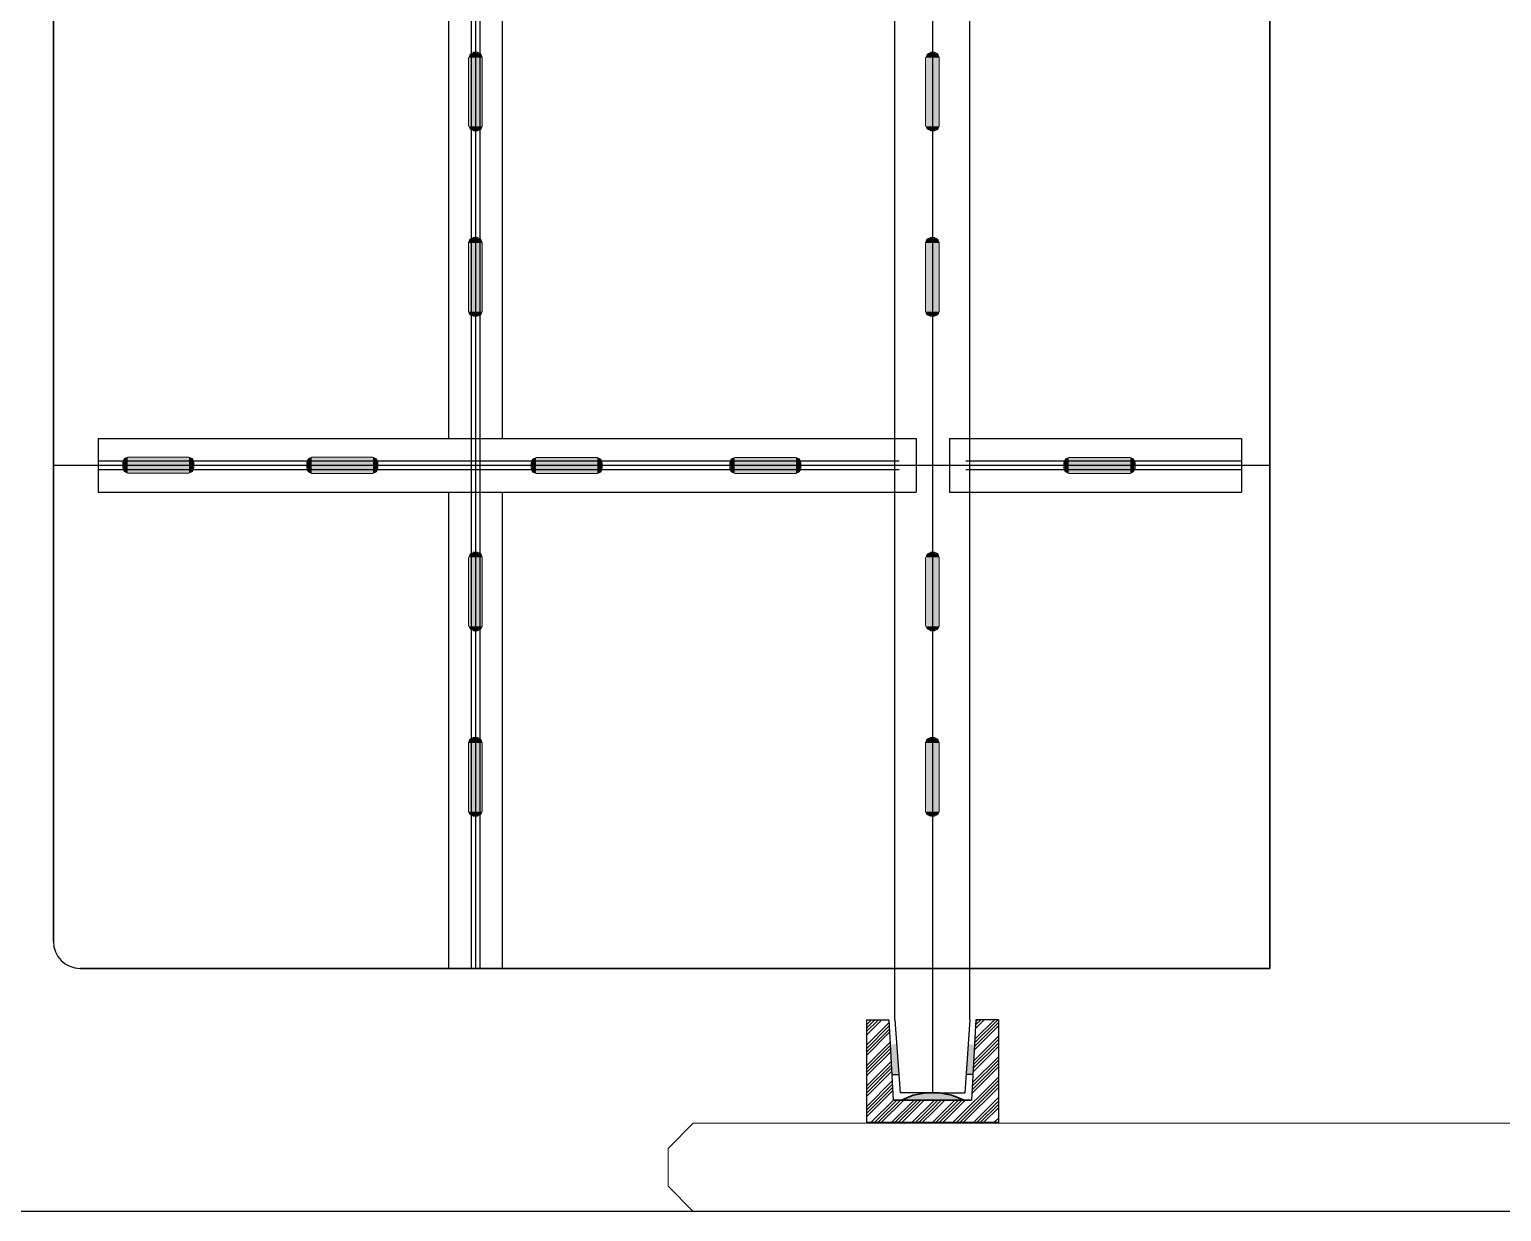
# Model space of a CAD drawing. Header units: inches. Extents: x 16065 to 240872, y 14603 to 37076.
# Drawn here: x 20561 to 22070, y 17530 to 18742 of the extents above; entities that cross this region are included whole.
import ezdxf

# ---------------------------------------------------------------- set-up
doc = ezdxf.new("R2010")
doc.units = ezdxf.units.IN
doc.header["$MEASUREMENT"] = 0
doc.layers.add('1', color=3, linetype='Continuous')
for name, color, linetype, true_color in [('PDF2_Geometry', 7, 'Continuous', 0x231f20), ('PDF2_Solid Fills', 7, 'Continuous', 0xffffff), ('PDF_Geometry', 7, 'Continuous', 0x221a16)]:
    doc.layers.add(name, color=color, linetype=linetype, true_color=true_color)
pattern_1 = [(45, (2377.184, 21675.884), (-10.500536, 10.500536), []), (45, (2380.684, 21675.884), (-10.500536, 10.500536), []), (45, (2384.185, 21675.884), (-10.500536, 10.500536), []), (45, (2387.685, 21675.884), (-10.500536, 10.500536), [])]

msp = doc.modelspace()

# ---------------------------------------------------------------- hatches: boundary and pattern name
at = {"layer": '1', "linetype": 'ByBlock'}
h = msp.add_hatch(dxfattribs=at)
h.set_pattern_fill('ANSI34', color=256, scale=19.8)
h.set_pattern_definition(pattern_1)
h.paths.add_polyline_path([(21442.28755, 17726.96634), (21419.18755, 17726.96634), (21419.18755, 17621.36634), (21486.83755, 17621.36634), (21486.83755, 17644.46634), (21446.68755, 17644.46634)])
h = msp.add_hatch(dxfattribs=at)
h.set_pattern_fill('ANSI34', color=256, scale=19.8)
h.set_pattern_definition(pattern_1)
h.paths.add_polyline_path([(21526.98755, 17644.46634), (21486.83755, 17644.46634), (21486.83755, 17621.36634), (21554.48755, 17621.36634), (21554.48755, 17726.96634), (21531.38755, 17726.96634)])
h = msp.add_hatch(color=3, dxfattribs=at)
h.dxf.hatch_style = 1
h.paths.add_polyline_path([(21450.16896, 17701.64124), (21443.63766, 17701.65161), (21445.28095, 17670.84), (21452.39638, 17670.84)])
h = msp.add_hatch(color=3, dxfattribs=at)
h.dxf.hatch_style = 1
h.paths.add_polyline_path([(21523.50613, 17701.64124), (21530.03743, 17701.65161), (21528.39414, 17670.84), (21521.27871, 17670.84)])
h = msp.add_hatch(color=256, dxfattribs=at)
h.dxf.hatch_style = 1
h.paths.add_polyline_path([(21480.46714, 17652.11082), (21467.0893, 17649.56266), (21454.98554, 17644.46634), (21519.32659, 17644.46634), (21506.58579, 17649.56266), (21493.84499, 17652.11082)])

# ---------------------------------------------------------------- linework, layer by layer
at = {"linetype": 'ByBlock'}
for p, q in [((21013.83755, 19836.57472), (21013.83755, 17779.57472)), ((21018.23755, 19836.57472), (21018.23755, 17779.57472)), ((21022.63755, 19836.57472), (21022.63755, 17779.57472)), ((21486.83755, 19836.57472), (21486.83755, 17651.95889)), ((20990.73755, 18781.67472), (20990.73755, 18322.97472)), ((21045.73755, 18781.67472), (21045.73755, 18322.97472)), ((20631.53068, 18322.97472), (21470.28211, 18322.97472)), ((20631.53068, 18322.97472), (20631.53068, 18267.97472)), ((21470.28211, 18322.97472), (21470.28211, 18267.97472)), ((21504.35043, 18322.97472), (21803.73366, 18322.97472)), ((21504.35043, 18322.97472), (21504.35043, 18267.97472)), ((21803.73366, 18322.97472), (21803.73366, 18267.97472)), ((20585.49755, 18295.47472), (21832.89755, 18295.47472)), ((20631.53068, 18299.87472), (21452.73755, 18299.87472)), ((21520.93755, 18299.87472), (21803.73366, 18299.87472)), ((20631.53068, 18291.07472), (21452.73755, 18291.07472)), ((21520.93755, 18291.07472), (21803.73366, 18291.07472)), ((20631.53068, 18267.97472), (21470.28211, 18267.97472)), ((20990.73755, 18267.97472), (20990.73755, 17779.57472)), ((21045.73755, 18267.97472), (21045.73755, 17779.57472)), ((21504.35043, 18267.97472), (21803.73366, 18267.97472)), ((51938.3923, 17530.31409), (19700.7453, 17530.31409))]:
    msp.add_line(p, q, dxfattribs=at)
msp.add_open_spline([(19700.7453, 21216.29254), (20897.07389, 20708.05365), (22824.48941, 19850.93499), (26868.44058, 18287.01634), (30516.36333, 17530.31409), (35462.14712, 17530.31409), (39099.37122, 17545.28939), (41523.6453, 17530.19254)], degree=3, knots=[0, 0, 0, 0, 3.550687011, 7.088547091, 10.454405696, 13.7632034237, 20.3763634097, 20.3763634097, 20.3763634097, 20.3763634097])
at = {"layer": '1', "linetype": 'ByBlock'}
for p, q in [((21448.33755, 17726.96678), (21448.33755, 21758.21652)), ((21525.33755, 17727.07806), (21525.33755, 21758.98627)), ((21448.33755, 17726.96634), (21448.33755, 21065.84036)), ((21525.33755, 17727.07762), (21525.33755, 21065.84036)), ((21419.18755, 17726.96634), (21419.18755, 17621.36634)), ((21419.18755, 17726.96634), (21442.28755, 17726.96634)), ((21442.28755, 17726.96634), (21446.68755, 17644.46634)), ((21448.33755, 17726.96634), (21453.7508, 17652.11082)), ((21525.33755, 17726.96634), (21519.92429, 17652.11082)), ((21531.38755, 17726.96634), (21526.98755, 17644.46634)), ((21554.48755, 17726.96634), (21531.38755, 17726.96634)), ((21554.48755, 17726.96634), (21554.48755, 17621.36634)), ((21445.28095, 17670.84), (21452.39638, 17670.84)), ((21528.39414, 17670.84), (21521.27871, 17670.84)), ((21486.83755, 17652.11082), (21453.7508, 17652.11082)), ((21486.83755, 17652.11082), (21519.92429, 17652.11082)), ((21446.68755, 17644.46634), (21526.98755, 17644.46634)), ((21526.98755, 17644.46634), (21446.68755, 17644.46634)), ((21554.48755, 17621.36634), (21419.18755, 17621.36634)), ((21419.18755, 17621.36634), (21554.48755, 17621.36634))]:
    msp.add_line(p, q, dxfattribs=at)
at = {"layer": '1', "linetype": 'ByBlock', "lineweight": 35}
for p, q in [((21832.89755, 17779.57472), (21832.89755, 19836.57472)), ((20585.49755, 17807.07472), (20585.49755, 19809.07472)), ((20612.99755, 17779.57472), (21832.89755, 17779.57472))]:
    msp.add_line(p, q, dxfattribs=at)
at = {"layer": '1', "lineweight": 20}
msp.add_lwpolyline([(23977.40185, 19418.73892), (23979.3874, 17620.67258), (21267.39549, 17620.67258), (21241.57877, 17620.67258), (21215.76206, 17594.85587), (21215.76206, 17556.1308), (21241.57877, 17530.31409), (21267.39549, 17530.31409)], dxfattribs=at)
at = {"layer": '1', "linetype": 'ByBlock'}
msp.add_arc((20612.99755, 17807.07472), 27.5, 180, 270, dxfattribs=at)
at = {"layer": 'PDF2_Geometry', "linetype": 'ByBlock', "lineweight": 18}
for p, q in [((21016.11612, 18719.00852), (21020.35897, 18719.00852)), ((21020.35897, 18719.00852), (21023.89469, 18717.44307)), ((21023.89469, 18717.44307), (21025.30897, 18713.52945)), ((21484.71612, 18719.00852), (21488.95897, 18719.00852)), ((21488.95897, 18719.00852), (21492.49469, 18717.44307)), ((21492.49469, 18717.44307), (21493.90897, 18713.52945)), ((21011.16612, 18643.08424), (21011.16612, 18713.52945)), ((21025.30897, 18713.52945), (21025.30897, 18643.08424)), ((21479.76612, 18643.08424), (21479.76612, 18713.52945)), ((21493.90897, 18713.52945), (21493.90897, 18643.08424)), ((21025.30897, 18643.08424), (21023.89469, 18639.95334)), ((21023.89469, 18639.95334), (21025.30897, 18643.08424)), ((21493.90897, 18643.08424), (21492.49469, 18639.95334)), ((21492.49469, 18639.95334), (21493.90897, 18643.08424)), ((21020.35897, 18638.38789), (21016.11612, 18638.38789)), ((21016.11612, 18638.38789), (21020.35897, 18638.38789)), ((21023.89469, 18639.95334), (21020.35897, 18638.38789)), ((21020.35897, 18638.38789), (21023.89469, 18639.95334)), ((21488.95897, 18638.38789), (21484.71612, 18638.38789)), ((21484.71612, 18638.38789), (21488.95897, 18638.38789)), ((21492.49469, 18639.95334), (21488.95897, 18638.38789)), ((21488.95897, 18638.38789), (21492.49469, 18639.95334)), ((21011.16612, 18523.44491), (21012.5804, 18527.35854)), ((21011.16612, 18452.99971), (21011.16612, 18523.44491)), ((21012.5804, 18527.35854), (21016.11612, 18528.92399)), ((21016.11612, 18528.92399), (21020.35897, 18528.92399)), ((21020.35897, 18528.92399), (21023.89469, 18527.35854)), ((21023.89469, 18527.35854), (21025.30897, 18523.44491)), ((21025.30897, 18523.44491), (21025.30897, 18452.99971)), ((21479.76612, 18523.44491), (21481.1804, 18527.35854)), ((21479.76612, 18452.99971), (21479.76612, 18523.44491)), ((21481.1804, 18527.35854), (21484.71612, 18528.92399)), ((21484.71612, 18528.92399), (21488.95897, 18528.92399)), ((21488.95897, 18528.92399), (21492.49469, 18527.35854)), ((21492.49469, 18527.35854), (21493.90897, 18523.44491)), ((21493.90897, 18523.44491), (21493.90897, 18452.99971)), ((21011.16612, 18452.99971), (21012.5804, 18449.86881)), ((21012.5804, 18449.86881), (21011.16612, 18452.99971)), ((21012.5804, 18449.86881), (21016.11612, 18448.30336)), ((21016.11612, 18448.30336), (21012.5804, 18449.86881)), ((21020.35897, 18448.30336), (21016.11612, 18448.30336)), ((21016.11612, 18448.30336), (21020.35897, 18448.30336)), ((21023.89469, 18449.86881), (21020.35897, 18448.30336)), ((21020.35897, 18448.30336), (21023.89469, 18449.86881)), ((21025.30897, 18452.99971), (21023.89469, 18449.86881)), ((21023.89469, 18449.86881), (21025.30897, 18452.99971)), ((21479.76612, 18452.99971), (21481.1804, 18449.86881)), ((21481.1804, 18449.86881), (21479.76612, 18452.99971)), ((21481.1804, 18449.86881), (21484.71612, 18448.30336)), ((21484.71612, 18448.30336), (21481.1804, 18449.86881)), ((21488.95897, 18448.30336), (21484.71612, 18448.30336)), ((21484.71612, 18448.30336), (21488.95897, 18448.30336)), ((21492.49469, 18449.86881), (21488.95897, 18448.30336)), ((21488.95897, 18448.30336), (21492.49469, 18449.86881)), ((21493.90897, 18452.99971), (21492.49469, 18449.86881)), ((21492.49469, 18449.86881), (21493.90897, 18452.99971)), ((20658.05721, 18302.2633), (20656.64293, 18298.34968)), ((20656.64293, 18298.34968), (20656.64293, 18292.87061)), ((20661.59293, 18303.82875), (20658.05721, 18302.2633)), ((20724.52864, 18303.82875), (20661.59293, 18303.82875)), ((20728.06436, 18302.2633), (20724.52864, 18303.82875)), ((20729.47864, 18298.34968), (20728.06436, 18302.2633)), ((20729.47864, 18292.87061), (20729.47864, 18298.34968)), ((20846.70282, 18302.08093), (20845.28853, 18298.16731)), ((20845.28853, 18298.16731), (20845.28853, 18292.68824)), ((20850.23853, 18303.64638), (20846.70282, 18302.08093)), ((20913.17425, 18303.64638), (20850.23853, 18303.64638)), ((20916.70996, 18302.08093), (20913.17425, 18303.64638)), ((20918.12425, 18298.16731), (20916.70996, 18302.08093)), ((20918.12425, 18292.68824), (20918.12425, 18298.16731)), ((21076.93247, 18301.84777), (21075.51819, 18297.93415)), ((21075.51819, 18297.93415), (21075.51819, 18292.45508)), ((21080.46819, 18303.41322), (21076.93247, 18301.84777)), ((21143.4039, 18303.41322), (21080.46819, 18303.41322)), ((21146.93962, 18301.84777), (21143.4039, 18303.41322)), ((21148.3539, 18297.93415), (21146.93962, 18301.84777)), ((21148.3539, 18292.45508), (21148.3539, 18297.93415)), ((21280.63625, 18302.02401), (21279.22196, 18298.11038)), ((21279.22196, 18298.11038), (21279.22196, 18292.63131)), ((21284.17196, 18303.58945), (21280.63625, 18302.02401)), ((21347.10767, 18303.58945), (21284.17196, 18303.58945)), ((21350.64339, 18302.02401), (21347.10767, 18303.58945)), ((21352.05767, 18298.11038), (21350.64339, 18302.02401)), ((21352.05767, 18292.63131), (21352.05767, 18298.11038)), ((21623.12715, 18302.03798), (21621.71287, 18298.12436)), ((21621.71287, 18298.12436), (21621.71287, 18292.64529)), ((21626.66287, 18303.60343), (21623.12715, 18302.03798)), ((21689.59858, 18303.60343), (21626.66287, 18303.60343)), ((21693.1343, 18302.03798), (21689.59858, 18303.60343)), ((21694.54858, 18298.12436), (21693.1343, 18302.03798)), ((21694.54858, 18292.64529), (21694.54858, 18298.12436)), ((20656.64293, 18292.87061), (20658.05721, 18288.95699)), ((20658.05721, 18288.95699), (20661.59293, 18287.39154)), ((20661.59293, 18287.39154), (20724.52864, 18287.39154)), ((20724.52864, 18287.39154), (20728.06436, 18288.95699)), ((20728.06436, 18288.95699), (20729.47864, 18292.87061)), ((20845.28853, 18292.68824), (20846.70282, 18288.77462)), ((20846.70282, 18288.77462), (20850.23853, 18287.20917)), ((20850.23853, 18287.20917), (20913.17425, 18287.20917)), ((20913.17425, 18287.20917), (20916.70996, 18288.77462)), ((20916.70996, 18288.77462), (20918.12425, 18292.68824)), ((21075.51819, 18292.45508), (21076.93247, 18288.54145)), ((21076.93247, 18288.54145), (21080.46819, 18286.976)), ((21080.46819, 18286.976), (21143.4039, 18286.976)), ((21143.4039, 18286.976), (21146.93962, 18288.54145)), ((21146.93962, 18288.54145), (21148.3539, 18292.45508)), ((21279.22196, 18292.63131), (21280.63625, 18288.71769)), ((21280.63625, 18288.71769), (21284.17196, 18287.15224)), ((21284.17196, 18287.15224), (21347.10767, 18287.15224)), ((21347.10767, 18287.15224), (21350.64339, 18288.71769)), ((21350.64339, 18288.71769), (21352.05767, 18292.63131)), ((21621.71287, 18292.64529), (21623.12715, 18288.73166)), ((21623.12715, 18288.73166), (21626.66287, 18287.16622)), ((21626.66287, 18287.16622), (21689.59858, 18287.16622)), ((21689.59858, 18287.16622), (21693.1343, 18288.73166)), ((21693.1343, 18288.73166), (21694.54858, 18292.64529)), ((21016.11612, 18206.40852), (21020.35897, 18206.40852)), ((21020.35897, 18206.40852), (21023.89469, 18204.84307)), ((21023.89469, 18204.84307), (21025.30897, 18200.92945)), ((21484.71612, 18206.40852), (21488.95897, 18206.40852)), ((21488.95897, 18206.40852), (21492.49469, 18204.84307)), ((21492.49469, 18204.84307), (21493.90897, 18200.92945)), ((21011.16612, 18130.48424), (21011.16612, 18200.92945)), ((21025.30897, 18200.92945), (21025.30897, 18130.48424)), ((21479.76612, 18130.48424), (21479.76612, 18200.92945)), ((21493.90897, 18200.92945), (21493.90897, 18130.48424)), ((21025.30897, 18130.48424), (21023.89469, 18127.35334)), ((21023.89469, 18127.35334), (21025.30897, 18130.48424)), ((21493.90897, 18130.48424), (21492.49469, 18127.35334)), ((21492.49469, 18127.35334), (21493.90897, 18130.48424)), ((21020.35897, 18125.78789), (21016.11612, 18125.78789)), ((21016.11612, 18125.78789), (21020.35897, 18125.78789)), ((21023.89469, 18127.35334), (21020.35897, 18125.78789)), ((21020.35897, 18125.78789), (21023.89469, 18127.35334)), ((21488.95897, 18125.78789), (21484.71612, 18125.78789)), ((21484.71612, 18125.78789), (21488.95897, 18125.78789)), ((21492.49469, 18127.35334), (21488.95897, 18125.78789)), ((21488.95897, 18125.78789), (21492.49469, 18127.35334)), ((21011.16612, 18010.84491), (21012.5804, 18014.75854)), ((21011.16612, 17940.39971), (21011.16612, 18010.84491)), ((21012.5804, 18014.75854), (21016.11612, 18016.32399)), ((21016.11612, 18016.32399), (21020.35897, 18016.32399)), ((21020.35897, 18016.32399), (21023.89469, 18014.75854)), ((21023.89469, 18014.75854), (21025.30897, 18010.84491)), ((21025.30897, 18010.84491), (21025.30897, 17940.39971)), ((21479.76612, 18010.84491), (21481.1804, 18014.75854)), ((21479.76612, 17940.39971), (21479.76612, 18010.84491)), ((21481.1804, 18014.75854), (21484.71612, 18016.32399)), ((21484.71612, 18016.32399), (21488.95897, 18016.32399)), ((21488.95897, 18016.32399), (21492.49469, 18014.75854)), ((21492.49469, 18014.75854), (21493.90897, 18010.84491)), ((21493.90897, 18010.84491), (21493.90897, 17940.39971)), ((21011.16612, 17940.39971), (21012.5804, 17937.26881)), ((21012.5804, 17937.26881), (21011.16612, 17940.39971)), ((21012.5804, 17937.26881), (21016.11612, 17935.70336)), ((21016.11612, 17935.70336), (21012.5804, 17937.26881)), ((21020.35897, 17935.70336), (21016.11612, 17935.70336)), ((21016.11612, 17935.70336), (21020.35897, 17935.70336)), ((21023.89469, 17937.26881), (21020.35897, 17935.70336)), ((21020.35897, 17935.70336), (21023.89469, 17937.26881)), ((21025.30897, 17940.39971), (21023.89469, 17937.26881)), ((21023.89469, 17937.26881), (21025.30897, 17940.39971)), ((21479.76612, 17940.39971), (21481.1804, 17937.26881)), ((21481.1804, 17937.26881), (21479.76612, 17940.39971)), ((21481.1804, 17937.26881), (21484.71612, 17935.70336)), ((21484.71612, 17935.70336), (21481.1804, 17937.26881)), ((21488.95897, 17935.70336), (21484.71612, 17935.70336)), ((21484.71612, 17935.70336), (21488.95897, 17935.70336)), ((21492.49469, 17937.26881), (21488.95897, 17935.70336)), ((21488.95897, 17935.70336), (21492.49469, 17937.26881)), ((21493.90897, 17940.39971), (21492.49469, 17937.26881)), ((21492.49469, 17937.26881), (21493.90897, 17940.39971))]:
    msp.add_line(p, q, dxfattribs=at)
at = {"layer": 'PDF2_Geometry', "linetype": 'ByBlock', "lineweight": 9}
for p, q in [((20657.35007, 18290.52243), (20658.05721, 18288.95699)), ((20658.05721, 18288.95699), (20657.35007, 18290.52243)), ((20657.35007, 18290.52243), (20657.35007, 18290.52243)), ((20728.7715, 18290.52243), (20728.06436, 18288.95699)), ((20728.06436, 18288.95699), (20728.7715, 18290.52243)), ((20728.7715, 18290.52243), (20728.7715, 18290.52243)), ((20845.99568, 18290.34006), (20846.70282, 18288.77462)), ((20846.70282, 18288.77462), (20845.99568, 18290.34006)), ((20845.99568, 18290.34006), (20845.99568, 18290.34006)), ((20917.41711, 18290.34006), (20916.70996, 18288.77462)), ((20916.70996, 18288.77462), (20917.41711, 18290.34006)), ((20917.41711, 18290.34006), (20917.41711, 18290.34006)), ((21076.22533, 18290.1069), (21076.93247, 18288.54145)), ((21076.93247, 18288.54145), (21076.22533, 18290.1069)), ((21076.22533, 18290.1069), (21076.22533, 18290.1069)), ((21147.64676, 18290.1069), (21146.93962, 18288.54145)), ((21146.93962, 18288.54145), (21147.64676, 18290.1069)), ((21147.64676, 18290.1069), (21147.64676, 18290.1069)), ((21279.9291, 18290.28314), (21280.63625, 18288.71769)), ((21280.63625, 18288.71769), (21279.9291, 18290.28314)), ((21279.9291, 18290.28314), (21279.9291, 18290.28314)), ((21351.35053, 18290.28314), (21350.64339, 18288.71769)), ((21350.64339, 18288.71769), (21351.35053, 18290.28314)), ((21351.35053, 18290.28314), (21351.35053, 18290.28314)), ((21622.42001, 18290.29711), (21623.12715, 18288.73166)), ((21623.12715, 18288.73166), (21622.42001, 18290.29711)), ((21622.42001, 18290.29711), (21622.42001, 18290.29711)), ((21693.84144, 18290.29711), (21693.1343, 18288.73166)), ((21693.1343, 18288.73166), (21693.84144, 18290.29711)), ((21693.84144, 18290.29711), (21693.84144, 18290.29711))]:
    msp.add_line(p, q, dxfattribs=at)
at = {"layer": 'PDF2_Solid Fills', "linetype": 'ByBlock', "transparency": 33554559}
for points in [[(21011.16612, 18713.52945), (21012.5804, 18717.44307), (21025.30897, 18713.52945)], [(21012.5804, 18717.44307), (21016.11612, 18719.00852), (21020.35897, 18719.00852)], [(21023.89469, 18717.44307), (21012.5804, 18717.44307), (21016.11612, 18719.00852)], [(21012.5804, 18717.44307), (21025.30897, 18713.52945), (21023.89469, 18717.44307)], [(21023.89469, 18717.44307), (21023.89469, 18717.44307), (21016.11612, 18719.00852)], [(21019.65183, 18718.22579), (21021.06612, 18717.44307), (21018.23755, 18718.22579)], [(21021.77326, 18718.22579), (21020.35897, 18719.00852), (21019.65183, 18718.22579)], [(21021.06612, 18718.22579), (21019.65183, 18718.22579), (21021.06612, 18717.44307)], [(21021.06612, 18718.22579), (21019.65183, 18718.22579), (21021.06612, 18717.44307)], [(21020.35897, 18719.00852), (21023.89469, 18717.44307), (21023.89469, 18717.44307)], [(21021.77326, 18718.22579), (21023.89469, 18717.44307), (21022.4804, 18718.22579)], [(21479.76612, 18713.52945), (21481.1804, 18717.44307), (21493.90897, 18713.52945)], [(21481.1804, 18717.44307), (21484.71612, 18719.00852), (21488.95897, 18719.00852)], [(21492.49469, 18717.44307), (21481.1804, 18717.44307), (21484.71612, 18719.00852)], [(21481.1804, 18717.44307), (21493.90897, 18713.52945), (21492.49469, 18717.44307)], [(21492.49469, 18717.44307), (21492.49469, 18717.44307), (21484.71612, 18719.00852)], [(21488.25183, 18718.22579), (21489.66612, 18717.44307), (21486.83755, 18718.22579)], [(21490.37326, 18718.22579), (21488.95897, 18719.00852), (21488.25183, 18718.22579)], [(21489.66612, 18718.22579), (21488.25183, 18718.22579), (21489.66612, 18717.44307)], [(21489.66612, 18718.22579), (21488.25183, 18718.22579), (21489.66612, 18717.44307)], [(21488.95897, 18719.00852), (21492.49469, 18717.44307), (21492.49469, 18717.44307)], [(21490.37326, 18718.22579), (21492.49469, 18717.44307), (21491.0804, 18718.22579)], [(21011.16612, 18643.08424), (21011.16612, 18713.52945), (21025.30897, 18643.08424)], [(21011.16612, 18713.52945), (21025.30897, 18643.08424), (21025.30897, 18713.52945)], [(21479.76612, 18643.08424), (21479.76612, 18713.52945), (21493.90897, 18643.08424)], [(21479.76612, 18713.52945), (21493.90897, 18643.08424), (21493.90897, 18713.52945)], [(21011.16612, 18643.08424), (21012.5804, 18639.95334), (21025.30897, 18643.08424)], [(21012.5804, 18639.95334), (21025.30897, 18643.08424), (21023.89469, 18639.95334)], [(21479.76612, 18643.08424), (21481.1804, 18639.95334), (21493.90897, 18643.08424)], [(21481.1804, 18639.95334), (21493.90897, 18643.08424), (21492.49469, 18639.95334)], [(21012.5804, 18639.95334), (21016.11612, 18638.38789), (21020.35897, 18638.38789)], [(21023.89469, 18639.95334), (21012.5804, 18639.95334), (21016.11612, 18638.38789)], [(21023.89469, 18639.95334), (21023.89469, 18639.95334), (21016.11612, 18638.38789)], [(21021.06612, 18639.17062), (21018.23755, 18638.38789), (21019.65183, 18639.17062)], [(21021.77326, 18639.17062), (21020.35897, 18638.38789), (21019.65183, 18639.17062)], [(21020.35897, 18638.38789), (21023.89469, 18639.95334), (21023.89469, 18639.95334)], [(21021.77326, 18639.17062), (21023.89469, 18639.95334), (21022.4804, 18639.17062)], [(21481.1804, 18639.95334), (21484.71612, 18638.38789), (21488.95897, 18638.38789)], [(21492.49469, 18639.95334), (21481.1804, 18639.95334), (21484.71612, 18638.38789)], [(21492.49469, 18639.95334), (21492.49469, 18639.95334), (21484.71612, 18638.38789)], [(21489.66612, 18639.17062), (21486.83755, 18638.38789), (21488.25183, 18639.17062)], [(21490.37326, 18639.17062), (21488.95897, 18638.38789), (21488.25183, 18639.17062)], [(21488.95897, 18638.38789), (21492.49469, 18639.95334), (21492.49469, 18639.95334)], [(21490.37326, 18639.17062), (21492.49469, 18639.95334), (21491.0804, 18639.17062)], [(21011.16612, 18523.44491), (21012.5804, 18527.35854), (21025.30897, 18523.44491)], [(21011.16612, 18452.99971), (21011.16612, 18523.44491), (21025.30897, 18452.99971)], [(21011.16612, 18523.44491), (21025.30897, 18452.99971), (21025.30897, 18523.44491)], [(21012.5804, 18527.35854), (21016.11612, 18528.92399), (21020.35897, 18528.92399)], [(21023.89469, 18527.35854), (21012.5804, 18527.35854), (21016.11612, 18528.92399)], [(21012.5804, 18527.35854), (21016.11612, 18528.92399), (21016.11612, 18528.92399)], [(21012.5804, 18527.35854), (21025.30897, 18523.44491), (21023.89469, 18527.35854)], [(21023.89469, 18527.35854), (21023.89469, 18527.35854), (21016.11612, 18528.92399)], [(21019.65183, 18528.14126), (21021.06612, 18527.35854), (21018.23755, 18528.14126)], [(21021.77326, 18528.14126), (21020.35897, 18528.92399), (21019.65183, 18528.14126)], [(21021.06612, 18528.14126), (21019.65183, 18528.14126), (21021.06612, 18527.35854)], [(21021.06612, 18528.14126), (21019.65183, 18528.14126), (21021.06612, 18527.35854)], [(21020.35897, 18528.92399), (21023.89469, 18527.35854), (21023.89469, 18527.35854)], [(21021.77326, 18528.14126), (21023.89469, 18527.35854), (21022.4804, 18528.14126)], [(21479.76612, 18523.44491), (21481.1804, 18527.35854), (21493.90897, 18523.44491)], [(21479.76612, 18452.99971), (21479.76612, 18523.44491), (21493.90897, 18452.99971)], [(21479.76612, 18523.44491), (21493.90897, 18452.99971), (21493.90897, 18523.44491)], [(21481.1804, 18527.35854), (21484.71612, 18528.92399), (21488.95897, 18528.92399)], [(21492.49469, 18527.35854), (21481.1804, 18527.35854), (21484.71612, 18528.92399)], [(21481.1804, 18527.35854), (21484.71612, 18528.92399), (21484.71612, 18528.92399)], [(21481.1804, 18527.35854), (21493.90897, 18523.44491), (21492.49469, 18527.35854)], [(21492.49469, 18527.35854), (21492.49469, 18527.35854), (21484.71612, 18528.92399)], [(21488.25183, 18528.14126), (21489.66612, 18527.35854), (21486.83755, 18528.14126)], [(21490.37326, 18528.14126), (21488.95897, 18528.92399), (21488.25183, 18528.14126)], [(21489.66612, 18528.14126), (21488.25183, 18528.14126), (21489.66612, 18527.35854)], [(21489.66612, 18528.14126), (21488.25183, 18528.14126), (21489.66612, 18527.35854)], [(21488.95897, 18528.92399), (21492.49469, 18527.35854), (21492.49469, 18527.35854)], [(21490.37326, 18528.14126), (21492.49469, 18527.35854), (21491.0804, 18528.14126)], [(21011.16612, 18452.99971), (21012.5804, 18449.86881), (21025.30897, 18452.99971)], [(21012.5804, 18449.86881), (21025.30897, 18452.99971), (21023.89469, 18449.86881)], [(21012.5804, 18449.86881), (21016.11612, 18448.30336), (21020.35897, 18448.30336)], [(21023.89469, 18449.86881), (21012.5804, 18449.86881), (21016.11612, 18448.30336)], [(21012.5804, 18449.86881), (21016.11612, 18448.30336), (21016.11612, 18448.30336)], [(21023.89469, 18449.86881), (21023.89469, 18449.86881), (21016.11612, 18448.30336)], [(21021.06612, 18449.08609), (21018.23755, 18448.30336), (21019.65183, 18449.08609)], [(21021.77326, 18449.08609), (21020.35897, 18448.30336), (21019.65183, 18449.08609)], [(21020.35897, 18448.30336), (21023.89469, 18449.86881), (21023.89469, 18449.86881)], [(21021.77326, 18449.08609), (21023.89469, 18449.86881), (21022.4804, 18449.08609)], [(21479.76612, 18452.99971), (21481.1804, 18449.86881), (21493.90897, 18452.99971)], [(21481.1804, 18449.86881), (21493.90897, 18452.99971), (21492.49469, 18449.86881)], [(21481.1804, 18449.86881), (21484.71612, 18448.30336), (21488.95897, 18448.30336)], [(21492.49469, 18449.86881), (21481.1804, 18449.86881), (21484.71612, 18448.30336)], [(21481.1804, 18449.86881), (21484.71612, 18448.30336), (21484.71612, 18448.30336)], [(21492.49469, 18449.86881), (21492.49469, 18449.86881), (21484.71612, 18448.30336)], [(21489.66612, 18449.08609), (21486.83755, 18448.30336), (21488.25183, 18449.08609)], [(21490.37326, 18449.08609), (21488.95897, 18448.30336), (21488.25183, 18449.08609)], [(21488.95897, 18448.30336), (21492.49469, 18449.86881), (21492.49469, 18449.86881)], [(21490.37326, 18449.08609), (21492.49469, 18449.86881), (21491.0804, 18449.08609)], [(20658.05721, 18288.95699), (20658.05721, 18302.2633), (20656.64293, 18298.34968)], [(20658.05721, 18302.2633), (20656.64293, 18298.34968), (20656.64293, 18298.34968)], [(20658.05721, 18302.2633), (20656.64293, 18298.34968), (20656.64293, 18292.87061)], [(20658.05721, 18288.95699), (20658.05721, 18288.95699), (20656.64293, 18298.34968)], [(20657.35007, 18290.52243), (20656.64293, 18292.87061), (20657.35007, 18293.65333)], [(20661.59293, 18303.82875), (20658.05721, 18302.2633), (20661.59293, 18287.39154)], [(20658.05721, 18302.2633), (20661.59293, 18287.39154), (20658.05721, 18288.95699)], [(20661.59293, 18303.82875), (20724.52864, 18303.82875), (20661.59293, 18287.39154)], [(20724.52864, 18303.82875), (20661.59293, 18287.39154), (20724.52864, 18287.39154)], [(20724.52864, 18303.82875), (20728.06436, 18302.2633), (20724.52864, 18287.39154)], [(20728.06436, 18302.2633), (20724.52864, 18287.39154), (20728.06436, 18288.95699)], [(20728.06436, 18288.95699), (20728.06436, 18302.2633), (20729.47864, 18298.34968)], [(20728.06436, 18302.2633), (20729.47864, 18298.34968), (20729.47864, 18298.34968)], [(20728.06436, 18302.2633), (20729.47864, 18298.34968), (20729.47864, 18292.87061)], [(20728.06436, 18288.95699), (20728.06436, 18288.95699), (20729.47864, 18298.34968)], [(20728.7715, 18290.52243), (20729.47864, 18292.87061), (20728.7715, 18293.65333)], [(20846.70282, 18288.77462), (20846.70282, 18302.08093), (20845.28853, 18298.16731)], [(20846.70282, 18302.08093), (20845.28853, 18298.16731), (20845.28853, 18298.16731)], [(20846.70282, 18302.08093), (20845.28853, 18298.16731), (20845.28853, 18292.68824)], [(20846.70282, 18288.77462), (20846.70282, 18288.77462), (20845.28853, 18298.16731)], [(20850.23853, 18303.64638), (20846.70282, 18302.08093), (20850.23853, 18287.20917)], [(20846.70282, 18302.08093), (20850.23853, 18287.20917), (20846.70282, 18288.77462)], [(20850.23853, 18303.64638), (20913.17425, 18303.64638), (20850.23853, 18287.20917)], [(20913.17425, 18303.64638), (20850.23853, 18287.20917), (20913.17425, 18287.20917)], [(20913.17425, 18303.64638), (20916.70996, 18302.08093), (20913.17425, 18287.20917)], [(20916.70996, 18302.08093), (20913.17425, 18287.20917), (20916.70996, 18288.77462)], [(20916.70996, 18288.77462), (20916.70996, 18302.08093), (20918.12425, 18298.16731)], [(20916.70996, 18302.08093), (20918.12425, 18298.16731), (20918.12425, 18298.16731)], [(20916.70996, 18302.08093), (20918.12425, 18298.16731), (20918.12425, 18292.68824)], [(20916.70996, 18288.77462), (20916.70996, 18288.77462), (20918.12425, 18298.16731)], [(21076.93247, 18288.54145), (21076.93247, 18301.84777), (21075.51819, 18297.93415)], [(21076.93247, 18301.84777), (21075.51819, 18297.93415), (21075.51819, 18297.93415)], [(21076.93247, 18301.84777), (21075.51819, 18297.93415), (21075.51819, 18292.45508)], [(21076.93247, 18288.54145), (21076.93247, 18288.54145), (21075.51819, 18297.93415)], [(21080.46819, 18303.41322), (21076.93247, 18301.84777), (21080.46819, 18286.976)], [(21076.93247, 18301.84777), (21080.46819, 18286.976), (21076.93247, 18288.54145)], [(21080.46819, 18303.41322), (21143.4039, 18303.41322), (21080.46819, 18286.976)], [(21143.4039, 18303.41322), (21080.46819, 18286.976), (21143.4039, 18286.976)], [(21143.4039, 18303.41322), (21146.93962, 18301.84777), (21143.4039, 18286.976)], [(21146.93962, 18301.84777), (21143.4039, 18286.976), (21146.93962, 18288.54145)], [(21146.93962, 18288.54145), (21146.93962, 18301.84777), (21148.3539, 18297.93415)], [(21146.93962, 18301.84777), (21148.3539, 18297.93415), (21148.3539, 18297.93415)], [(21146.93962, 18301.84777), (21148.3539, 18297.93415), (21148.3539, 18292.45508)], [(21146.93962, 18288.54145), (21146.93962, 18288.54145), (21148.3539, 18297.93415)], [(21280.63625, 18288.71769), (21280.63625, 18302.02401), (21279.22196, 18298.11038)], [(21280.63625, 18302.02401), (21279.22196, 18298.11038), (21279.22196, 18298.11038)], [(21280.63625, 18302.02401), (21279.22196, 18298.11038), (21279.22196, 18292.63131)], [(21280.63625, 18288.71769), (21280.63625, 18288.71769), (21279.22196, 18298.11038)], [(21284.17196, 18303.58945), (21280.63625, 18302.02401), (21284.17196, 18287.15224)], [(21280.63625, 18302.02401), (21284.17196, 18287.15224), (21280.63625, 18288.71769)], [(21284.17196, 18303.58945), (21347.10767, 18303.58945), (21284.17196, 18287.15224)], [(21347.10767, 18303.58945), (21284.17196, 18287.15224), (21347.10767, 18287.15224)], [(21347.10767, 18303.58945), (21350.64339, 18302.02401), (21347.10767, 18287.15224)], [(21350.64339, 18302.02401), (21347.10767, 18287.15224), (21350.64339, 18288.71769)], [(21350.64339, 18288.71769), (21350.64339, 18302.02401), (21352.05767, 18298.11038)], [(21350.64339, 18302.02401), (21352.05767, 18298.11038), (21352.05767, 18298.11038)], [(21350.64339, 18302.02401), (21352.05767, 18298.11038), (21352.05767, 18292.63131)], [(21350.64339, 18288.71769), (21350.64339, 18288.71769), (21352.05767, 18298.11038)], [(21623.12715, 18288.73166), (21623.12715, 18302.03798), (21621.71287, 18298.12436)], [(21623.12715, 18302.03798), (21621.71287, 18298.12436), (21621.71287, 18298.12436)], [(21623.12715, 18302.03798), (21621.71287, 18298.12436), (21621.71287, 18292.64529)], [(21623.12715, 18288.73166), (21623.12715, 18288.73166), (21621.71287, 18298.12436)], [(21626.66287, 18303.60343), (21623.12715, 18302.03798), (21626.66287, 18287.16622)], [(21623.12715, 18302.03798), (21626.66287, 18287.16622), (21623.12715, 18288.73166)], [(21626.66287, 18303.60343), (21689.59858, 18303.60343), (21626.66287, 18287.16622)], [(21689.59858, 18303.60343), (21626.66287, 18287.16622), (21689.59858, 18287.16622)], [(21689.59858, 18303.60343), (21693.1343, 18302.03798), (21689.59858, 18287.16622)], [(21693.1343, 18302.03798), (21689.59858, 18287.16622), (21693.1343, 18288.73166)], [(21693.1343, 18288.73166), (21693.1343, 18302.03798), (21694.54858, 18298.12436)], [(21693.1343, 18302.03798), (21694.54858, 18298.12436), (21694.54858, 18298.12436)], [(21693.1343, 18302.03798), (21694.54858, 18298.12436), (21694.54858, 18292.64529)], [(21693.1343, 18288.73166), (21693.1343, 18288.73166), (21694.54858, 18298.12436)], [(20656.64293, 18292.87061), (20658.05721, 18288.95699), (20658.05721, 18288.95699)], [(20729.47864, 18292.87061), (20728.06436, 18288.95699), (20728.06436, 18288.95699)], [(20845.99568, 18290.34006), (20845.28853, 18292.68824), (20845.99568, 18293.47096)], [(20845.28853, 18292.68824), (20846.70282, 18288.77462), (20846.70282, 18288.77462)], [(20918.12425, 18292.68824), (20916.70996, 18288.77462), (20916.70996, 18288.77462)], [(20917.41711, 18290.34006), (20918.12425, 18292.68824), (20917.41711, 18293.47096)], [(21076.22533, 18290.1069), (21075.51819, 18292.45508), (21076.22533, 18293.2378)], [(21075.51819, 18292.45508), (21076.93247, 18288.54145), (21076.93247, 18288.54145)], [(21148.3539, 18292.45508), (21146.93962, 18288.54145), (21146.93962, 18288.54145)], [(21147.64676, 18290.1069), (21148.3539, 18292.45508), (21147.64676, 18293.2378)], [(21279.9291, 18290.28314), (21279.22196, 18292.63131), (21279.9291, 18293.41404)], [(21279.22196, 18292.63131), (21280.63625, 18288.71769), (21280.63625, 18288.71769)], [(21352.05767, 18292.63131), (21350.64339, 18288.71769), (21350.64339, 18288.71769)], [(21351.35053, 18290.28314), (21352.05767, 18292.63131), (21351.35053, 18293.41404)], [(21622.42001, 18290.29711), (21621.71287, 18292.64529), (21622.42001, 18293.42801)], [(21621.71287, 18292.64529), (21623.12715, 18288.73166), (21623.12715, 18288.73166)], [(21694.54858, 18292.64529), (21693.1343, 18288.73166), (21693.1343, 18288.73166)], [(21693.84144, 18290.29711), (21694.54858, 18292.64529), (21693.84144, 18293.42801)], [(21011.16612, 18200.92945), (21012.5804, 18204.84307), (21025.30897, 18200.92945)], [(21012.5804, 18204.84307), (21016.11612, 18206.40852), (21020.35897, 18206.40852)], [(21023.89469, 18204.84307), (21012.5804, 18204.84307), (21016.11612, 18206.40852)], [(21012.5804, 18204.84307), (21025.30897, 18200.92945), (21023.89469, 18204.84307)], [(21023.89469, 18204.84307), (21023.89469, 18204.84307), (21016.11612, 18206.40852)], [(21019.65183, 18205.62579), (21021.06612, 18204.84307), (21018.23755, 18205.62579)], [(21021.77326, 18205.62579), (21020.35897, 18206.40852), (21019.65183, 18205.62579)], [(21021.06612, 18205.62579), (21019.65183, 18205.62579), (21021.06612, 18204.84307)], [(21021.06612, 18205.62579), (21019.65183, 18205.62579), (21021.06612, 18204.84307)], [(21020.35897, 18206.40852), (21023.89469, 18204.84307), (21023.89469, 18204.84307)], [(21021.77326, 18205.62579), (21023.89469, 18204.84307), (21022.4804, 18205.62579)], [(21479.76612, 18200.92945), (21481.1804, 18204.84307), (21493.90897, 18200.92945)], [(21481.1804, 18204.84307), (21484.71612, 18206.40852), (21488.95897, 18206.40852)], [(21492.49469, 18204.84307), (21481.1804, 18204.84307), (21484.71612, 18206.40852)], [(21481.1804, 18204.84307), (21493.90897, 18200.92945), (21492.49469, 18204.84307)], [(21492.49469, 18204.84307), (21492.49469, 18204.84307), (21484.71612, 18206.40852)], [(21488.25183, 18205.62579), (21489.66612, 18204.84307), (21486.83755, 18205.62579)], [(21490.37326, 18205.62579), (21488.95897, 18206.40852), (21488.25183, 18205.62579)], [(21489.66612, 18205.62579), (21488.25183, 18205.62579), (21489.66612, 18204.84307)], [(21489.66612, 18205.62579), (21488.25183, 18205.62579), (21489.66612, 18204.84307)], [(21488.95897, 18206.40852), (21492.49469, 18204.84307), (21492.49469, 18204.84307)], [(21490.37326, 18205.62579), (21492.49469, 18204.84307), (21491.0804, 18205.62579)], [(21011.16612, 18130.48424), (21011.16612, 18200.92945), (21025.30897, 18130.48424)], [(21011.16612, 18200.92945), (21025.30897, 18130.48424), (21025.30897, 18200.92945)], [(21479.76612, 18130.48424), (21479.76612, 18200.92945), (21493.90897, 18130.48424)], [(21479.76612, 18200.92945), (21493.90897, 18130.48424), (21493.90897, 18200.92945)], [(21011.16612, 18130.48424), (21012.5804, 18127.35334), (21025.30897, 18130.48424)], [(21012.5804, 18127.35334), (21025.30897, 18130.48424), (21023.89469, 18127.35334)], [(21479.76612, 18130.48424), (21481.1804, 18127.35334), (21493.90897, 18130.48424)], [(21481.1804, 18127.35334), (21493.90897, 18130.48424), (21492.49469, 18127.35334)], [(21012.5804, 18127.35334), (21016.11612, 18125.78789), (21020.35897, 18125.78789)], [(21023.89469, 18127.35334), (21012.5804, 18127.35334), (21016.11612, 18125.78789)], [(21023.89469, 18127.35334), (21023.89469, 18127.35334), (21016.11612, 18125.78789)], [(21021.06612, 18126.57062), (21018.23755, 18125.78789), (21019.65183, 18126.57062)], [(21021.77326, 18126.57062), (21020.35897, 18125.78789), (21019.65183, 18126.57062)], [(21020.35897, 18125.78789), (21023.89469, 18127.35334), (21023.89469, 18127.35334)], [(21021.77326, 18126.57062), (21023.89469, 18127.35334), (21022.4804, 18126.57062)], [(21481.1804, 18127.35334), (21484.71612, 18125.78789), (21488.95897, 18125.78789)], [(21492.49469, 18127.35334), (21481.1804, 18127.35334), (21484.71612, 18125.78789)], [(21492.49469, 18127.35334), (21492.49469, 18127.35334), (21484.71612, 18125.78789)], [(21489.66612, 18126.57062), (21486.83755, 18125.78789), (21488.25183, 18126.57062)], [(21490.37326, 18126.57062), (21488.95897, 18125.78789), (21488.25183, 18126.57062)], [(21488.95897, 18125.78789), (21492.49469, 18127.35334), (21492.49469, 18127.35334)], [(21490.37326, 18126.57062), (21492.49469, 18127.35334), (21491.0804, 18126.57062)], [(21011.16612, 18010.84491), (21012.5804, 18014.75854), (21025.30897, 18010.84491)], [(21011.16612, 17940.39971), (21011.16612, 18010.84491), (21025.30897, 17940.39971)], [(21011.16612, 18010.84491), (21025.30897, 17940.39971), (21025.30897, 18010.84491)], [(21012.5804, 18014.75854), (21016.11612, 18016.32399), (21020.35897, 18016.32399)], [(21023.89469, 18014.75854), (21012.5804, 18014.75854), (21016.11612, 18016.32399)], [(21012.5804, 18014.75854), (21016.11612, 18016.32399), (21016.11612, 18016.32399)], [(21012.5804, 18014.75854), (21025.30897, 18010.84491), (21023.89469, 18014.75854)], [(21023.89469, 18014.75854), (21023.89469, 18014.75854), (21016.11612, 18016.32399)], [(21019.65183, 18015.54126), (21021.06612, 18014.75854), (21018.23755, 18015.54126)], [(21021.77326, 18015.54126), (21020.35897, 18016.32399), (21019.65183, 18015.54126)], [(21021.06612, 18015.54126), (21019.65183, 18015.54126), (21021.06612, 18014.75854)], [(21021.06612, 18015.54126), (21019.65183, 18015.54126), (21021.06612, 18014.75854)], [(21020.35897, 18016.32399), (21023.89469, 18014.75854), (21023.89469, 18014.75854)], [(21021.77326, 18015.54126), (21023.89469, 18014.75854), (21022.4804, 18015.54126)], [(21479.76612, 18010.84491), (21481.1804, 18014.75854), (21493.90897, 18010.84491)], [(21479.76612, 17940.39971), (21479.76612, 18010.84491), (21493.90897, 17940.39971)], [(21479.76612, 18010.84491), (21493.90897, 17940.39971), (21493.90897, 18010.84491)], [(21481.1804, 18014.75854), (21484.71612, 18016.32399), (21488.95897, 18016.32399)], [(21492.49469, 18014.75854), (21481.1804, 18014.75854), (21484.71612, 18016.32399)], [(21481.1804, 18014.75854), (21484.71612, 18016.32399), (21484.71612, 18016.32399)], [(21481.1804, 18014.75854), (21493.90897, 18010.84491), (21492.49469, 18014.75854)], [(21492.49469, 18014.75854), (21492.49469, 18014.75854), (21484.71612, 18016.32399)], [(21488.25183, 18015.54126), (21489.66612, 18014.75854), (21486.83755, 18015.54126)], [(21490.37326, 18015.54126), (21488.95897, 18016.32399), (21488.25183, 18015.54126)], [(21489.66612, 18015.54126), (21488.25183, 18015.54126), (21489.66612, 18014.75854)], [(21489.66612, 18015.54126), (21488.25183, 18015.54126), (21489.66612, 18014.75854)], [(21488.95897, 18016.32399), (21492.49469, 18014.75854), (21492.49469, 18014.75854)], [(21490.37326, 18015.54126), (21492.49469, 18014.75854), (21491.0804, 18015.54126)], [(21011.16612, 17940.39971), (21012.5804, 17937.26881), (21025.30897, 17940.39971)], [(21012.5804, 17937.26881), (21025.30897, 17940.39971), (21023.89469, 17937.26881)], [(21012.5804, 17937.26881), (21016.11612, 17935.70336), (21020.35897, 17935.70336)], [(21023.89469, 17937.26881), (21012.5804, 17937.26881), (21016.11612, 17935.70336)], [(21012.5804, 17937.26881), (21016.11612, 17935.70336), (21016.11612, 17935.70336)], [(21023.89469, 17937.26881), (21023.89469, 17937.26881), (21016.11612, 17935.70336)], [(21021.06612, 17936.48609), (21018.23755, 17935.70336), (21019.65183, 17936.48609)], [(21021.77326, 17936.48609), (21020.35897, 17935.70336), (21019.65183, 17936.48609)], [(21020.35897, 17935.70336), (21023.89469, 17937.26881), (21023.89469, 17937.26881)], [(21021.77326, 17936.48609), (21023.89469, 17937.26881), (21022.4804, 17936.48609)], [(21479.76612, 17940.39971), (21481.1804, 17937.26881), (21493.90897, 17940.39971)], [(21481.1804, 17937.26881), (21493.90897, 17940.39971), (21492.49469, 17937.26881)], [(21481.1804, 17937.26881), (21484.71612, 17935.70336), (21488.95897, 17935.70336)], [(21492.49469, 17937.26881), (21481.1804, 17937.26881), (21484.71612, 17935.70336)], [(21481.1804, 17937.26881), (21484.71612, 17935.70336), (21484.71612, 17935.70336)], [(21492.49469, 17937.26881), (21492.49469, 17937.26881), (21484.71612, 17935.70336)], [(21489.66612, 17936.48609), (21486.83755, 17935.70336), (21488.25183, 17936.48609)], [(21490.37326, 17936.48609), (21488.95897, 17935.70336), (21488.25183, 17936.48609)], [(21488.95897, 17935.70336), (21492.49469, 17937.26881), (21492.49469, 17937.26881)], [(21490.37326, 17936.48609), (21492.49469, 17937.26881), (21491.0804, 17936.48609)]]:
    msp.add_solid(points, dxfattribs=at)
at = {"layer": 'PDF_Geometry', "linetype": 'ByBlock', "lineweight": 35}
msp.add_lwpolyline([(21519.32659, 17644.46634), (21506.58579, 17649.56266), (21493.84499, 17652.11082), (21480.46714, 17652.11082), (21467.0893, 17649.56266), (21454.98554, 17644.46634)], dxfattribs=at)

doc.saveas('drawing.dxf')
